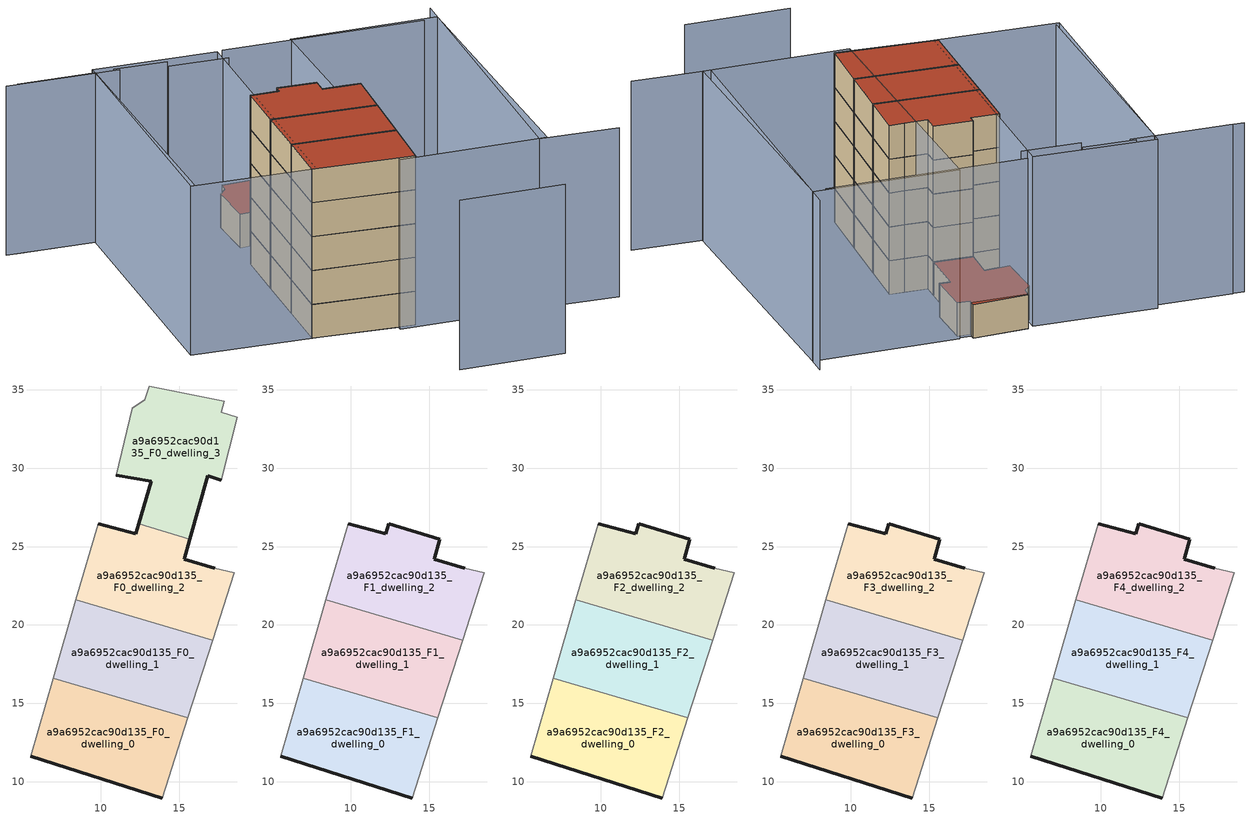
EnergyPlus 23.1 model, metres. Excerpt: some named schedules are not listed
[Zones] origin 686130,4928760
a9a6952cac90d135_F0_dwelling_0
 floor ground (EU_floor_Construction): 13.93,8.95 15.56,14.06 6.98,16.6 5.53,11.6 z0
 wall outside (EU_wall_Construction): 13.93,8.95 5.53,11.6 z0:3
 wall adiabatic (EU_wall_Construction): 15.56,14.06 13.93,8.95 / 5.53,11.6 6.98,16.6 z0:3
 wall to a9a6952cac90d135_F0_dwelling_1 (EU_wall_Construction): 6.98,16.6 15.56,14.06 z0:3
a9a6952cac90d135_F0_dwelling_1
 floor ground (EU_floor_Construction): 15.56,14.06 17.14,19.02 8.42,21.59 6.98,16.6 z0
 wall adiabatic (EU_wall_Construction): 17.14,19.02 15.56,14.06 / 6.98,16.6 8.42,21.59 z0:3
 wall to a9a6952cac90d135_F0_dwelling_2 (EU_wall_Construction): 8.42,21.59 17.14,19.02 z0:3
a9a6952cac90d135_F0_dwelling_2
 floor ground (EU_floor_Construction): 17.14,19.02 18.51,23.31 17.27,23.62 15.32,24.19 15.69,25.47 12.43,26.44 12.24,25.82 9.83,26.46 8.42,21.59 z0
 wall outside (EU_wall_Construction): 9.83,26.46 12.24,25.82 12.43,26.44 / 15.69,25.47 15.32,24.19 17.27,23.62 z0:3
 wall adiabatic (EU_wall_Construction): 8.42,21.59 9.83,26.46 / 17.27,23.62 18.51,23.31 17.14,19.02 z0:3
 wall to a9a6952cac90d135_F0_dwelling_3 (EU_wall_Construction): 12.42,26.44 15.69,25.47 z0:3
a9a6952cac90d135_F0_dwelling_3
 floor ground (EU_floor_Construction): 15.69,25.47 16.84,29.51 17.7,29.23 18.72,33.25 17.68,33.56 17.88,34.27 13.11,35.24 12.8,34.36 12.01,33.83 11,29.54 13.24,29.17 12.43,26.44 z0
 wall outside (EU_wall_Construction): 17.7,29.23 16.84,29.51 15.69,25.47 / 12.43,26.44 13.24,29.17 11,29.54 z0:3
 wall adiabatic (EU_wall_Construction): 11,29.54 12.01,33.83 12.8,34.36 13.11,35.24 17.88,34.27 17.68,33.56 18.72,33.25 17.7,29.23 z0:3
 roof outside (EU_roof_Construction): 17.88,34.27 17.68,33.56 18.72,33.25 17.7,29.23 16.84,29.51 15.69,25.47 12.43,26.44 13.24,29.17 11,29.54 12.01,33.83 12.8,34.36 13.11,35.24 z3
a9a6952cac90d135_F1_dwelling_0
 floor to a9a6952cac90d135_F0_dwelling_0 (EU_floor_Construction): 13.93,8.95 15.56,14.06 6.98,16.6 5.53,11.6 z3
 wall outside (EU_wall_Construction): 13.93,8.95 5.53,11.6 z3:6
 wall adiabatic (EU_wall_Construction): 15.56,14.06 13.93,8.95 / 5.53,11.6 6.98,16.6 z3:6
 wall to a9a6952cac90d135_F1_dwelling_1 (EU_wall_Construction): 6.98,16.6 15.56,14.06 z3:6
a9a6952cac90d135_F1_dwelling_1
 floor to a9a6952cac90d135_F0_dwelling_1 (EU_floor_Construction): 15.56,14.06 17.14,19.02 8.42,21.59 6.98,16.6 z3
 wall adiabatic (EU_wall_Construction): 17.14,19.02 15.56,14.06 / 6.98,16.6 8.42,21.59 z3:6
 wall to a9a6952cac90d135_F1_dwelling_2 (EU_wall_Construction): 8.42,21.59 17.14,19.02 z3:6
a9a6952cac90d135_F1_dwelling_2
 floor to a9a6952cac90d135_F0_dwelling_2 (EU_floor_Construction): 17.14,19.02 18.51,23.31 17.26,23.62 15.32,24.19 15.69,25.47 12.42,26.44 12.24,25.82 9.83,26.46 8.42,21.59 z3
 wall outside (EU_wall_Construction): 9.83,26.46 12.24,25.82 12.43,26.44 15.69,25.47 15.32,24.19 17.27,23.62 z3:6
 wall adiabatic (EU_wall_Construction): 8.42,21.59 9.83,26.46 / 17.27,23.62 18.51,23.31 17.14,19.02 z3:6
a9a6952cac90d135_F2_dwelling_0
 floor to a9a6952cac90d135_F1_dwelling_0 (EU_floor_Construction): 13.93,8.95 15.56,14.06 6.98,16.6 5.53,11.6 z6
 wall outside (EU_wall_Construction): 13.93,8.95 5.53,11.6 z6:9
 wall adiabatic (EU_wall_Construction): 15.56,14.06 13.93,8.95 / 5.53,11.6 6.98,16.6 z6:9
 wall to a9a6952cac90d135_F2_dwelling_1 (EU_wall_Construction): 6.98,16.6 15.56,14.06 z6:9
a9a6952cac90d135_F2_dwelling_1
 floor to a9a6952cac90d135_F1_dwelling_1 (EU_floor_Construction): 15.56,14.06 17.14,19.02 8.42,21.59 6.98,16.6 z6
 wall adiabatic (EU_wall_Construction): 17.14,19.02 15.56,14.06 / 6.98,16.6 8.42,21.59 z6:9
 wall to a9a6952cac90d135_F2_dwelling_2 (EU_wall_Construction): 8.42,21.59 17.14,19.02 z6:9
a9a6952cac90d135_F2_dwelling_2
 floor to a9a6952cac90d135_F1_dwelling_2 (EU_floor_Construction): 17.14,19.02 18.51,23.31 17.26,23.62 15.32,24.19 15.69,25.47 12.42,26.44 12.24,25.82 9.83,26.46 8.42,21.59 z6
 wall outside (EU_wall_Construction): 9.83,26.46 12.24,25.82 12.43,26.44 15.69,25.47 15.32,24.19 17.27,23.62 z6:9
 wall adiabatic (EU_wall_Construction): 8.42,21.59 9.83,26.46 / 17.27,23.62 18.51,23.31 17.14,19.02 z6:9
a9a6952cac90d135_F3_dwelling_0
 floor to a9a6952cac90d135_F2_dwelling_0 (EU_floor_Construction): 13.93,8.95 15.56,14.06 6.98,16.6 5.53,11.6 z9
 wall outside (EU_wall_Construction): 13.93,8.95 5.53,11.6 z9:12
 wall adiabatic (EU_wall_Construction): 15.56,14.06 13.93,8.95 / 5.53,11.6 6.98,16.6 z9:12
 wall to a9a6952cac90d135_F3_dwelling_1 (EU_wall_Construction): 6.98,16.6 15.56,14.06 z9:12
a9a6952cac90d135_F3_dwelling_1
 floor to a9a6952cac90d135_F2_dwelling_1 (EU_floor_Construction): 15.56,14.06 17.14,19.02 8.42,21.59 6.98,16.6 z9
 wall adiabatic (EU_wall_Construction): 17.14,19.02 15.56,14.06 / 6.98,16.6 8.42,21.59 z9:12
 wall to a9a6952cac90d135_F3_dwelling_2 (EU_wall_Construction): 8.42,21.59 17.14,19.02 z9:12
a9a6952cac90d135_F3_dwelling_2
 floor to a9a6952cac90d135_F2_dwelling_2 (EU_floor_Construction): 17.14,19.02 18.51,23.31 17.26,23.62 15.32,24.19 15.69,25.47 12.42,26.44 12.24,25.82 9.83,26.46 8.42,21.59 z9
 wall outside (EU_wall_Construction): 9.83,26.46 12.24,25.82 12.43,26.44 15.69,25.47 15.32,24.19 17.27,23.62 z9:12
 wall adiabatic (EU_wall_Construction): 8.42,21.59 9.83,26.46 / 17.27,23.62 18.51,23.31 17.14,19.02 z9:12
a9a6952cac90d135_F4_dwelling_0
 floor to a9a6952cac90d135_F3_dwelling_0 (EU_floor_Construction): 13.93,8.95 15.56,14.06 6.98,16.6 5.53,11.6 z12
 wall outside (EU_wall_Construction): 13.93,8.95 5.53,11.6 z12:15
 wall adiabatic (EU_wall_Construction): 15.56,14.06 13.93,8.95 / 5.53,11.6 6.98,16.6 z12:15
 wall to a9a6952cac90d135_F4_dwelling_1 (EU_wall_Construction): 6.98,16.6 15.56,14.06 z12:15
 roof outside (EU_roof_Construction): 15.56,14.06 13.93,8.95 5.53,11.6 6.98,16.6 z15
a9a6952cac90d135_F4_dwelling_1
 floor to a9a6952cac90d135_F3_dwelling_1 (EU_floor_Construction): 15.56,14.06 17.14,19.02 8.42,21.59 6.98,16.6 z12
 wall adiabatic (EU_wall_Construction): 17.14,19.02 15.56,14.06 / 6.98,16.6 8.42,21.59 z12:15
 wall to a9a6952cac90d135_F4_dwelling_2 (EU_wall_Construction): 8.42,21.59 17.14,19.02 z12:15
 roof outside (EU_roof_Construction): 17.14,19.02 15.56,14.06 6.98,16.6 8.42,21.59 z15
a9a6952cac90d135_F4_dwelling_2
 floor to a9a6952cac90d135_F3_dwelling_2 (EU_floor_Construction): 17.14,19.02 18.51,23.31 17.26,23.62 15.32,24.19 15.69,25.47 12.42,26.44 12.24,25.82 9.83,26.46 8.42,21.59 z12
 wall outside (EU_wall_Construction): 9.83,26.46 12.24,25.82 12.43,26.44 15.69,25.47 15.32,24.19 17.27,23.62 z12:15
 wall adiabatic (EU_wall_Construction): 8.42,21.59 9.83,26.46 / 17.27,23.62 18.51,23.31 17.14,19.02 z12:15
 roof outside (EU_roof_Construction): 15.69,25.47 15.32,24.19 17.27,23.62 18.51,23.31 17.14,19.02 8.42,21.59 9.83,26.46 12.24,25.82 12.43,26.44 z15
shading: 11.82,-0.33 20.66,-2.57 / -4.4,39.01 2.08,37.27 / 2.08,37.27 -4.01,14.62 / 30.63,4.16 24.09,6.03 / 24.09,6.03 31.61,32.26 / 29.86,30.63 13.06,35.04 / 12.64,33.58 7.71,34.97 / 8.12,35.74 3.73,37 / 4.04,36.65 -5.37,39.22 / 31.12,30.56 24.76,5.86 / 24.76,5.86 12.48,9.02 / 12.48,9.02 18.84,33.72 / 18.84,33.72 31.12,30.56 / -4.42,14.42 2.24,37.94 / 2.24,37.94 12.55,35.02 / 12.55,35.02 5.89,11.5 / 5.89,11.5 -4.42,14.42 z0:15
[Building]
EU S2 Campaign: North Axis=0; Terrain=City; Solar Distribution=FullExterior
[Site:Location]
Bologna: Latitude=44.5; Longitude=11.25; Time Zone=1; Elevation=37
[SizingPeriod:WeatherFileDays]
AnnualSizingPeriod: Begin Month=1; Begin Day of Month=1; End Month=12; End Day of Month=31; Day of Week for Start Day=Monday; Use Weather File Daylight Saving Period=No; Use Weather File Rain and Snow Indicators=No
[MATERIAL]
EU_InternalMass_Material: Roughness=MediumRough; Thickness=0.1; Conductivity=1; Density=1800; Specific Heat=900; Thermal Absorptance=0.9; Solar Absorptance=0.7; Visible Absorptance=0.7
[MATERIAL:NOMASS] Roughness=MediumRough; Thermal Absorptance=0.9; Solar Absorptance=0.7; Visible Absorptance=0.7
Name | Thermal Resistance
EU_wall_NoMass | 0.905828
EU_roof_NoMass | 0.37593
EU_floor_NoMass | 0.67114
[CONSTRUCTION]
EU_wall_Construction: EU_wall_NoMass
EU_roof_Construction: EU_roof_NoMass
EU_floor_Construction: EU_floor_NoMass
EU_InternalMass_Construction: EU_InternalMass_Material
[ZONE] Type=1; Multiplier=1; Ceiling Height=autocalculate; Floor Area=autocalculate; Part of Total Floor Area=Yes
Name | Volume
a9a6952cac90d135_F0_dwelling_0; a9a6952cac90d135_F1_dwelling_0; a9a6952cac90d135_F2_dwelling_0; a9a6952cac90d135_F3_dwelling_0; a9a6952cac90d135_F4_dwelling_0 | 140.7
a9a6952cac90d135_F0_dwelling_1 | 140.712
a9a6952cac90d135_F1_dwelling_1; a9a6952cac90d135_F2_dwelling_1; a9a6952cac90d135_F3_dwelling_1; a9a6952cac90d135_F4_dwelling_1 | 140.713
a9a6952cac90d135_F0_dwelling_2 | 140.705
a9a6952cac90d135_F1_dwelling_2; a9a6952cac90d135_F2_dwelling_2; a9a6952cac90d135_F3_dwelling_2; a9a6952cac90d135_F4_dwelling_2 | 140.704
a9a6952cac90d135_F0_dwelling_3 | 140.699
[INTERNALMASS] Construction=EU_InternalMass_Construction
Name | Zone or ZoneList | Surface Area
a9a6952cac90d135_F0_dwelling_0_EU_InternalMass | a9a6952cac90d135_F0_dwelling_0 | 46.9
a9a6952cac90d135_F0_dwelling_1_EU_InternalMass | a9a6952cac90d135_F0_dwelling_1 | 46.9042
a9a6952cac90d135_F0_dwelling_2_EU_InternalMass | a9a6952cac90d135_F0_dwelling_2 | 46.9015
a9a6952cac90d135_F0_dwelling_3_EU_InternalMass | a9a6952cac90d135_F0_dwelling_3 | 46.8996
a9a6952cac90d135_F1_dwelling_0_EU_InternalMass | a9a6952cac90d135_F1_dwelling_0 | 62.5287
a9a6952cac90d135_F1_dwelling_1_EU_InternalMass | a9a6952cac90d135_F1_dwelling_1 | 62.5362
a9a6952cac90d135_F1_dwelling_2_EU_InternalMass | a9a6952cac90d135_F1_dwelling_2 | 62.5385
a9a6952cac90d135_F2_dwelling_0_EU_InternalMass | a9a6952cac90d135_F2_dwelling_0 | 62.5287
a9a6952cac90d135_F2_dwelling_1_EU_InternalMass | a9a6952cac90d135_F2_dwelling_1 | 62.5362
a9a6952cac90d135_F2_dwelling_2_EU_InternalMass | a9a6952cac90d135_F2_dwelling_2 | 62.5385
a9a6952cac90d135_F3_dwelling_0_EU_InternalMass | a9a6952cac90d135_F3_dwelling_0 | 62.5287
a9a6952cac90d135_F3_dwelling_1_EU_InternalMass | a9a6952cac90d135_F3_dwelling_1 | 62.5362
a9a6952cac90d135_F3_dwelling_2_EU_InternalMass | a9a6952cac90d135_F3_dwelling_2 | 62.5385
a9a6952cac90d135_F4_dwelling_0_EU_InternalMass | a9a6952cac90d135_F4_dwelling_0 | 62.5287
a9a6952cac90d135_F4_dwelling_1_EU_InternalMass | a9a6952cac90d135_F4_dwelling_1 | 62.5362
a9a6952cac90d135_F4_dwelling_2_EU_InternalMass | a9a6952cac90d135_F4_dwelling_2 | 62.5385
[OTHEREQUIPMENT] Fuel Type=Electricity; Design Level Calculation Method=Watts/Area; Power per Zone Floor Area=1; Fraction Latent=0; Fraction Radiant=0; Fraction Lost=0; Carbon Dioxide Generation Rate=0; EndUse Subcategory=EU_Step8_InternalGains
Name | Zone or ZoneList or Space or SpaceList | Schedule
EU_Step8_InternalGain_a9a6952cac90d135_F0_dwelling_0_f000 | a9a6952cac90d135_F0_dwelling_0 | EU_Step8_GainSchedule_a9a6952cac90d135_F0_dwelling_0_f000
EU_Step8_InternalGain_a9a6952cac90d135_F0_dwelling_1_f000 | a9a6952cac90d135_F0_dwelling_1 | EU_Step8_GainSchedule_a9a6952cac90d135_F0_dwelling_1_f000
EU_Step8_InternalGain_a9a6952cac90d135_F0_dwelling_2_f000 | a9a6952cac90d135_F0_dwelling_2 | EU_Step8_GainSchedule_a9a6952cac90d135_F0_dwelling_2_f000
EU_Step8_InternalGain_a9a6952cac90d135_F0_dwelling_3_f000 | a9a6952cac90d135_F0_dwelling_3 | EU_Step8_GainSchedule_a9a6952cac90d135_F0_dwelling_3_f000
EU_Step8_InternalGain_a9a6952cac90d135_F1_dwelling_0_f000 | a9a6952cac90d135_F1_dwelling_0 | EU_Step8_GainSchedule_a9a6952cac90d135_F1_dwelling_0_f000
EU_Step8_InternalGain_a9a6952cac90d135_F1_dwelling_1_f000 | a9a6952cac90d135_F1_dwelling_1 | EU_Step8_GainSchedule_a9a6952cac90d135_F1_dwelling_1_f000
EU_Step8_InternalGain_a9a6952cac90d135_F1_dwelling_2_f000 | a9a6952cac90d135_F1_dwelling_2 | EU_Step8_GainSchedule_a9a6952cac90d135_F1_dwelling_2_f000
EU_Step8_InternalGain_a9a6952cac90d135_F2_dwelling_0_f000 | a9a6952cac90d135_F2_dwelling_0 | EU_Step8_GainSchedule_a9a6952cac90d135_F2_dwelling_0_f000
EU_Step8_InternalGain_a9a6952cac90d135_F2_dwelling_1_f000 | a9a6952cac90d135_F2_dwelling_1 | EU_Step8_GainSchedule_a9a6952cac90d135_F2_dwelling_1_f000
EU_Step8_InternalGain_a9a6952cac90d135_F2_dwelling_2_f000 | a9a6952cac90d135_F2_dwelling_2 | EU_Step8_GainSchedule_a9a6952cac90d135_F2_dwelling_2_f000
EU_Step8_InternalGain_a9a6952cac90d135_F3_dwelling_0_f000 | a9a6952cac90d135_F3_dwelling_0 | EU_Step8_GainSchedule_a9a6952cac90d135_F3_dwelling_0_f000
EU_Step8_InternalGain_a9a6952cac90d135_F3_dwelling_1_f000 | a9a6952cac90d135_F3_dwelling_1 | EU_Step8_GainSchedule_a9a6952cac90d135_F3_dwelling_1_f000
EU_Step8_InternalGain_a9a6952cac90d135_F3_dwelling_2_f000 | a9a6952cac90d135_F3_dwelling_2 | EU_Step8_GainSchedule_a9a6952cac90d135_F3_dwelling_2_f000
EU_Step8_InternalGain_a9a6952cac90d135_F4_dwelling_0_f000 | a9a6952cac90d135_F4_dwelling_0 | EU_Step8_GainSchedule_a9a6952cac90d135_F4_dwelling_0_f000
EU_Step8_InternalGain_a9a6952cac90d135_F4_dwelling_1_f000 | a9a6952cac90d135_F4_dwelling_1 | EU_Step8_GainSchedule_a9a6952cac90d135_F4_dwelling_1_f000
EU_Step8_InternalGain_a9a6952cac90d135_F4_dwelling_2_f000 | a9a6952cac90d135_F4_dwelling_2 | EU_Step8_GainSchedule_a9a6952cac90d135_F4_dwelling_2_f000
[ZONEVENTILATION:DESIGNFLOWRATE] Schedule=EU_AlwaysOn; Design Flow Rate Calculation Method=AirChanges/Hour; Air Changes per Hour=0.73129; Ventilation Type=Natural; Fan Pressure Rise=0; Fan Total Efficiency=1; Constant Term Coefficient=1; Temperature Term Coefficient=0; Velocity Term Coefficient=0; Velocity Squared Term Coefficient=0; Minimum Indoor Temperature=-100; Maximum Indoor Temperature=100; Delta Temperature=-100; Minimum Outdoor Temperature=-100; Maximum Outdoor Temperature=100; Maximum Wind Speed=40
Name | Zone or ZoneList or Space or SpaceList
EU_ConstantAir_a9a6952cac90d135_F0_dwelling_0 | a9a6952cac90d135_F0_dwelling_0
EU_ConstantAir_a9a6952cac90d135_F0_dwelling_1 | a9a6952cac90d135_F0_dwelling_1
EU_ConstantAir_a9a6952cac90d135_F0_dwelling_2 | a9a6952cac90d135_F0_dwelling_2
EU_ConstantAir_a9a6952cac90d135_F0_dwelling_3 | a9a6952cac90d135_F0_dwelling_3
EU_ConstantAir_a9a6952cac90d135_F1_dwelling_0 | a9a6952cac90d135_F1_dwelling_0
EU_ConstantAir_a9a6952cac90d135_F1_dwelling_1 | a9a6952cac90d135_F1_dwelling_1
EU_ConstantAir_a9a6952cac90d135_F1_dwelling_2 | a9a6952cac90d135_F1_dwelling_2
EU_ConstantAir_a9a6952cac90d135_F2_dwelling_0 | a9a6952cac90d135_F2_dwelling_0
EU_ConstantAir_a9a6952cac90d135_F2_dwelling_1 | a9a6952cac90d135_F2_dwelling_1
EU_ConstantAir_a9a6952cac90d135_F2_dwelling_2 | a9a6952cac90d135_F2_dwelling_2
EU_ConstantAir_a9a6952cac90d135_F3_dwelling_0 | a9a6952cac90d135_F3_dwelling_0
EU_ConstantAir_a9a6952cac90d135_F3_dwelling_1 | a9a6952cac90d135_F3_dwelling_1
EU_ConstantAir_a9a6952cac90d135_F3_dwelling_2 | a9a6952cac90d135_F3_dwelling_2
EU_ConstantAir_a9a6952cac90d135_F4_dwelling_0 | a9a6952cac90d135_F4_dwelling_0
EU_ConstantAir_a9a6952cac90d135_F4_dwelling_1 | a9a6952cac90d135_F4_dwelling_1
EU_ConstantAir_a9a6952cac90d135_F4_dwelling_2 | a9a6952cac90d135_F4_dwelling_2
[HVACTEMPLATE:THERMOSTAT] Constant Heating Setpoint=20; Constant Cooling Setpoint=50
EU_HeatOnly_a9a6952cac90d135_F0_dwelling_0; EU_HeatOnly_a9a6952cac90d135_F0_dwelling_1; EU_HeatOnly_a9a6952cac90d135_F0_dwelling_2; EU_HeatOnly_a9a6952cac90d135_F0_dwelling_3; EU_HeatOnly_a9a6952cac90d135_F1_dwelling_0; EU_HeatOnly_a9a6952cac90d135_F1_dwelling_1; EU_HeatOnly_a9a6952cac90d135_F1_dwelling_2; EU_HeatOnly_a9a6952cac90d135_F2_dwelling_0; EU_HeatOnly_a9a6952cac90d135_F2_dwelling_1; EU_HeatOnly_a9a6952cac90d135_F2_dwelling_2; EU_HeatOnly_a9a6952cac90d135_F3_dwelling_0; EU_HeatOnly_a9a6952cac90d135_F3_dwelling_1; EU_HeatOnly_a9a6952cac90d135_F3_dwelling_2; EU_HeatOnly_a9a6952cac90d135_F4_dwelling_0; EU_HeatOnly_a9a6952cac90d135_F4_dwelling_1; EU_HeatOnly_a9a6952cac90d135_F4_dwelling_2
[HVACTEMPLATE:ZONE:IDEALLOADSAIRSYSTEM] System Availability Schedule=EU_AlwaysOn; Maximum Heating Supply Air Temperature=50; Minimum Cooling Supply Air Temperature=13; Maximum Heating Supply Air Humidity Ratio=0.0156; Minimum Cooling Supply Air Humidity Ratio=0.0077; Heating Limit=NoLimit; Cooling Limit=NoLimit; Heating Availability Schedule=EU_AlwaysOn; Cooling Availability Schedule=EU_CoolingOff; Dehumidification Control Type=ConstantSensibleHeatRatio; Cooling Sensible Heat Ratio=0.7; Dehumidification Setpoint=60; Humidification Control Type=None; Humidification Setpoint=30; Outdoor Air Method=None; Outdoor Air Flow Rate per Person=0.00944; Outdoor Air Flow Rate per Zone Floor Area=0; Outdoor Air Flow Rate per Zone=0; Demand Controlled Ventilation Type=None; Outdoor Air Economizer Type=NoEconomizer; Heat Recovery Type=None; Sensible Heat Recovery Effectiveness=0.7; Latent Heat Recovery Effectiveness=0.65
Name | Template Thermostat
a9a6952cac90d135_F0_dwelling_0 | EU_HeatOnly_a9a6952cac90d135_F0_dwelling_0
a9a6952cac90d135_F0_dwelling_1 | EU_HeatOnly_a9a6952cac90d135_F0_dwelling_1
a9a6952cac90d135_F0_dwelling_2 | EU_HeatOnly_a9a6952cac90d135_F0_dwelling_2
a9a6952cac90d135_F0_dwelling_3 | EU_HeatOnly_a9a6952cac90d135_F0_dwelling_3
a9a6952cac90d135_F1_dwelling_0 | EU_HeatOnly_a9a6952cac90d135_F1_dwelling_0
a9a6952cac90d135_F1_dwelling_1 | EU_HeatOnly_a9a6952cac90d135_F1_dwelling_1
a9a6952cac90d135_F1_dwelling_2 | EU_HeatOnly_a9a6952cac90d135_F1_dwelling_2
a9a6952cac90d135_F2_dwelling_0 | EU_HeatOnly_a9a6952cac90d135_F2_dwelling_0
a9a6952cac90d135_F2_dwelling_1 | EU_HeatOnly_a9a6952cac90d135_F2_dwelling_1
a9a6952cac90d135_F2_dwelling_2 | EU_HeatOnly_a9a6952cac90d135_F2_dwelling_2
a9a6952cac90d135_F3_dwelling_0 | EU_HeatOnly_a9a6952cac90d135_F3_dwelling_0
a9a6952cac90d135_F3_dwelling_1 | EU_HeatOnly_a9a6952cac90d135_F3_dwelling_1
a9a6952cac90d135_F3_dwelling_2 | EU_HeatOnly_a9a6952cac90d135_F3_dwelling_2
a9a6952cac90d135_F4_dwelling_0 | EU_HeatOnly_a9a6952cac90d135_F4_dwelling_0
a9a6952cac90d135_F4_dwelling_1 | EU_HeatOnly_a9a6952cac90d135_F4_dwelling_1
a9a6952cac90d135_F4_dwelling_2 | EU_HeatOnly_a9a6952cac90d135_F4_dwelling_2
